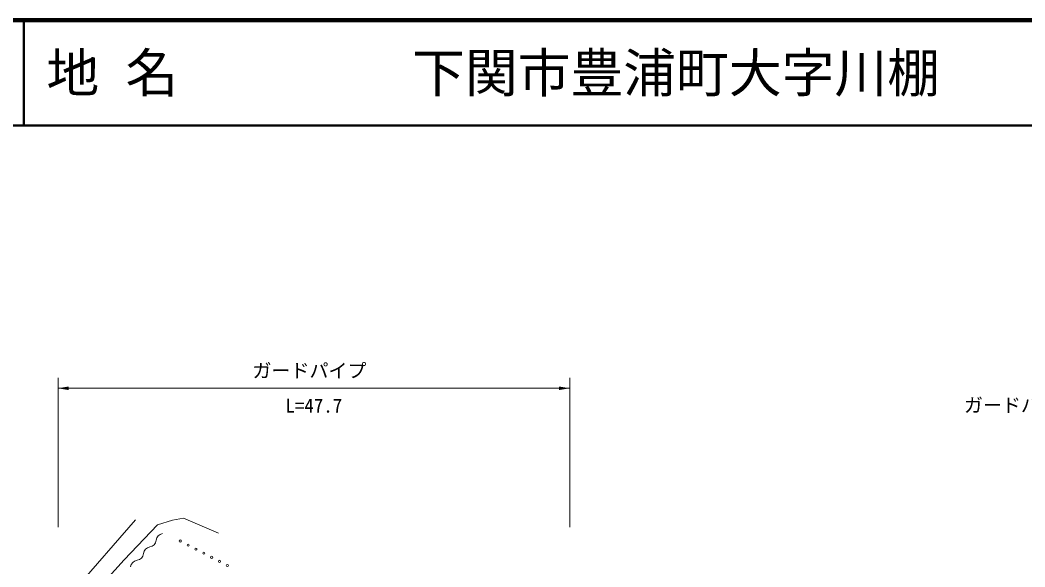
# Model space of a CAD drawing. Units: millimetres, scale not verified. Extents: x 40000 to 680000, y 20000 to 380000.
# Drawn here: x 367886 to 463072, y 328176 to 380000 of the extents above; entities that cross this region are included whole.
import ezdxf
from ezdxf.enums import TextEntityAlignment as Align

# ---------------------------------------------------------------- set-up
doc = ezdxf.new("R2010")
doc.units = ezdxf.units.MM
doc.header["$LTSCALE"] = 1000
for name, color, linetype, lineweight in [('M-STR-HTXT', 7, 'Continuous', 13), ('M-TTL', 2, 'Continuous', 140), ('M-TTL-LINE', 7, 'Continuous', 50), ('M-WORK', 1, 'Continuous', 13)]:
    doc.layers.add(name, color=color, linetype=linetype, lineweight=lineweight)
doc.layers.add('M-TTL-TXT', color=7, linetype='Continuous')
doc.styles.add('ＭＳ ゴシック', font='')
doc.styles.get('ＭＳ ゴシック').set_extended_font_data('MS Gothic')

# ---------------------------------------------------------------- blocks, each defined once
blk = doc.blocks.new('filled_arrow')
at = {"color": 0, "linetype": 'Continuous', "lineweight": -2}
blk.add_solid([(7.5, 1.25), (0, 0), (7.5, -1.25)], dxfattribs=at)

msp = doc.modelspace()

# ---------------------------------------------------------------- linework, layer by layer
at = {"layer": 'M-STR-HTXT'}
for p, q in [((371480, 331935), (371480, 346107)), ((419948, 331935), (419948, 346107)), ((371480, 345107), (419948, 345107))]:
    msp.add_line(p, q, dxfattribs=at)
at = {"layer": 'M-TTL'}
msp.add_line((680000, 380000), (40000, 380000), dxfattribs=at)
at = {"layer": 'M-TTL-LINE'}
for p, q in [((368250, 380000), (368250, 370000)), ((40000, 370000), (680000, 370000))]:
    msp.add_line(p, q, dxfattribs=at)
at = {"layer": 'M-WORK'}
for p, q in [((370008, 322521), (378826, 332645)), ((380906, 332152), (382309, 332614)), ((382309, 332614), (383357, 332791)), ((383357, 332791), (386678, 331371)), ((377735, 328849), (380906, 332152)), ((375364, 326238), (377735, 328849))]:
    msp.add_line(p, q, dxfattribs=at)
for centre in [(383058, 330631), (383801, 330245), (384543, 329860), (385286, 329474), (386029, 329088), (386772, 328702), (387514, 328316)]:
    msp.add_circle(centre, 100, dxfattribs=at)
at = {"layer": 'M-WORK', "lineweight": 18}
for centre, start, end in [((381480, 330631), 98.38238, 174.2131), ((380066, 330774), 278.38238, 354.2131), ((378859, 329511), 278.38238, 354.2131), ((380273, 329368), 98.38238, 174.2131), ((379066, 328105), 98.38238, 174.2131)]:
    msp.add_arc(centre, 711, start, end, dxfattribs=at)

# ---------------------------------------------------------------- block references
at = {"layer": 'M-STR-HTXT', "xscale": 133, "yscale": 133}
msp.add_blockref('filled_arrow', (371480, 345107), dxfattribs=at)
at = {"layer": 'M-STR-HTXT', "xscale": 133, "yscale": 133, "rotation": 180}
msp.add_blockref('filled_arrow', (419948, 345107), dxfattribs=at)

# ---------------------------------------------------------------- texts
at = {"layer": 'M-STR-HTXT', "style": 'ＭＳ ゴシック'}
for p in [(389896, 346778), (457297, 343504)]:
    msp.add_text('ガードパイプ', height=1320, dxfattribs=at).set_placement(p, align=Align.MIDDLE_LEFT)
msp.add_text('L=47.7', height=1320, dxfattribs=at).set_placement((395711, 342402), align=Align.BOTTOM_CENTER)
at = {"layer": 'M-TTL-TXT', "style": 'ＭＳ ゴシック'}
for s, p in [('地 名', (370380, 375000)), ('下関市豊浦町大字川棚', (405024, 375000))]:
    msp.add_text(s, height=3666, dxfattribs=at).set_placement(p, align=Align.MIDDLE_LEFT)

doc.saveas('drawing.dxf')
